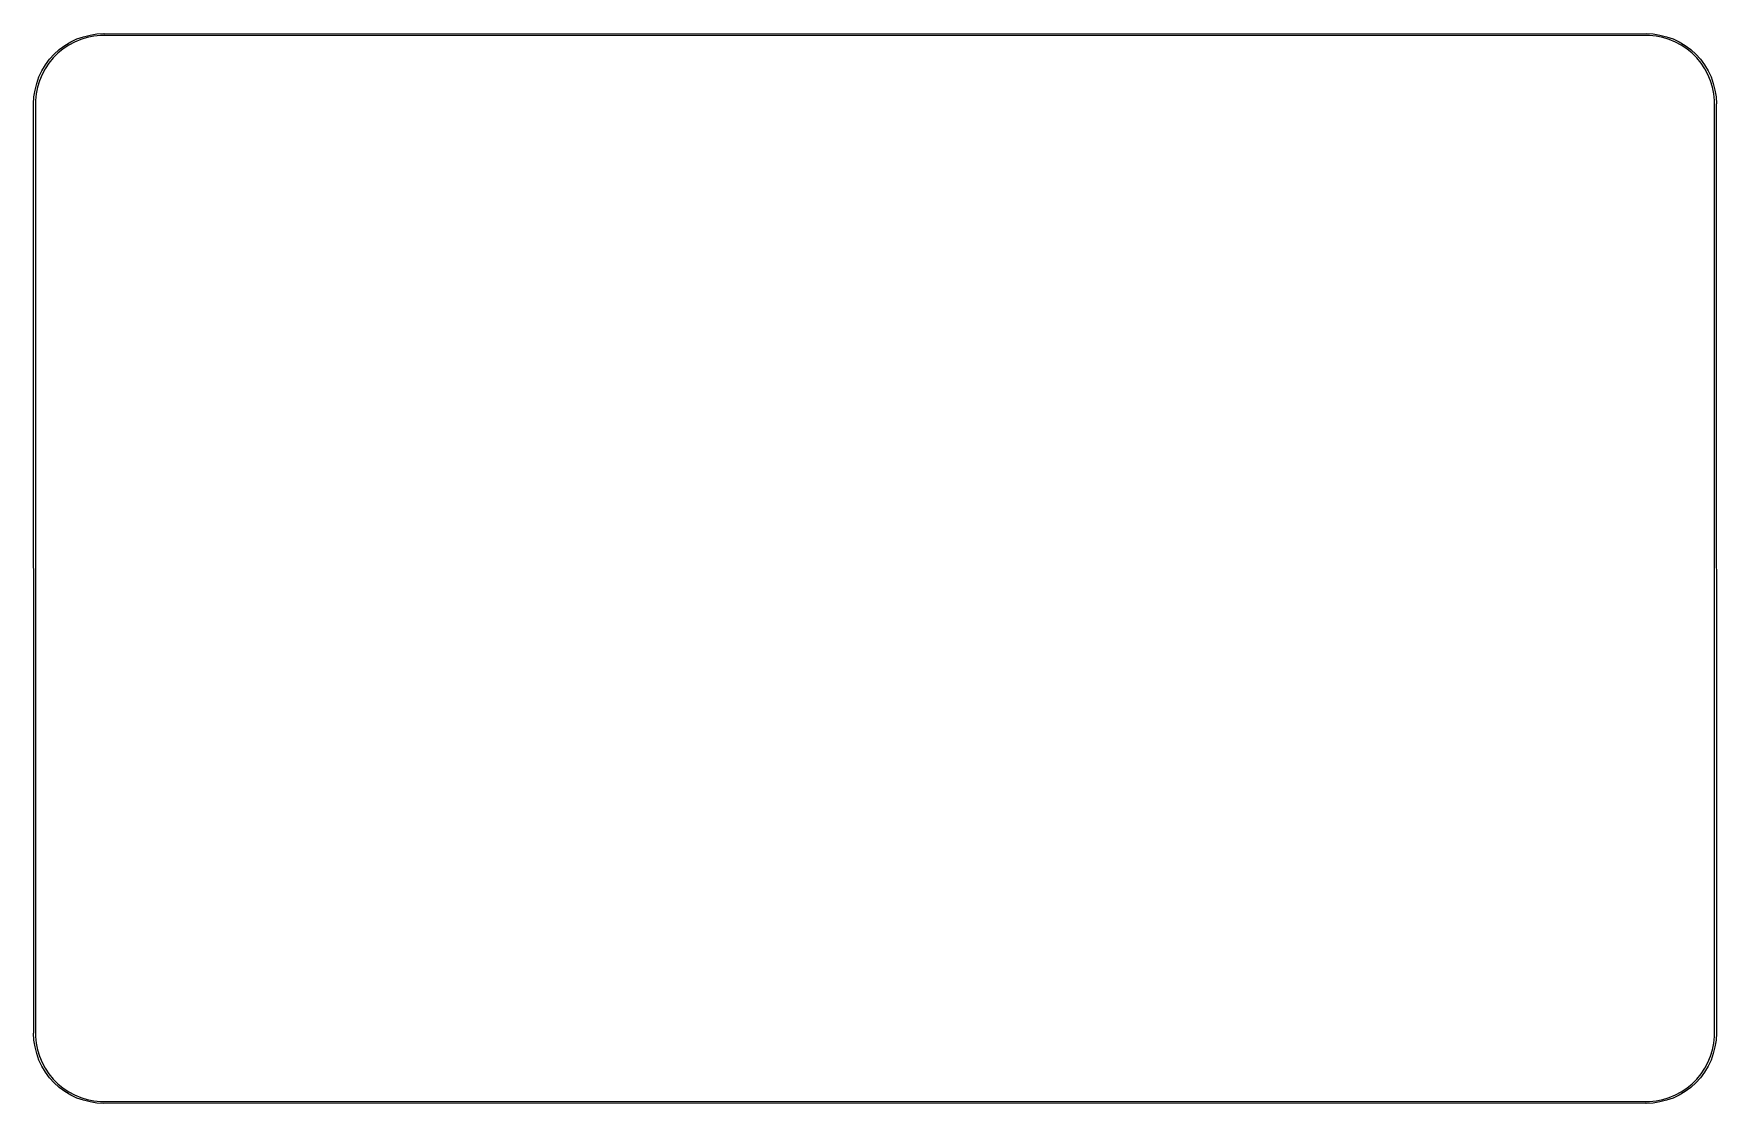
# Model space of a CAD drawing. Extents: x -0.1 to 85, y -0.1 to 54.
import ezdxf

# ---------------------------------------------------------------- set-up
doc = ezdxf.new("R2010")
doc.units = 0
doc.layers.add('BLACK', color=7, linetype='CONTINUOUS')

msp = doc.modelspace()

# ---------------------------------------------------------------- linework, layer by layer
at = {"layer": 'BLACK', "linetype": 'CONTINUOUS'}
for p, q in [((1.527726, 53.451717), (1.826542, 53.63082)), ((2.023156, 53.622525), (1.724206, 53.462733)), ((1.826542, 53.63082), (2.141474, 53.779772)), ((2.336328, 53.752245), (2.023156, 53.622525)), ((2.141474, 53.779772), (2.469489, 53.897138)), ((2.660707, 53.850644), (2.336328, 53.752245)), ((2.469489, 53.897138), (2.807429, 53.981788)), ((2.993169, 53.916775), (2.660707, 53.850644)), ((2.807429, 53.981788), (3.152039, 54.032906)), ((3.330512, 53.95), (2.993169, 53.916775)), ((3.152039, 54.032906), (3.5, 54.05)), ((3.5, 53.95), (3.330512, 53.95)), ((3.5, 54.05), (3.511709, 54.046196)), ((81.48829, 53.953805), (3.5, 53.95)), ((3.511709, 54.046196), (81.5, 54.05)), ((81.5, 53.95), (81.48829, 53.953805)), ((81.5, 54.05), (81.847961, 54.032906)), ((81.669488, 53.95), (81.5, 53.95)), ((82.006831, 53.916775), (81.669488, 53.95)), ((81.847961, 54.032906), (82.192571, 53.981788)), ((82.339293, 53.850644), (82.006831, 53.916775)), ((82.192571, 53.981788), (82.530511, 53.897138)), ((82.663672, 53.752245), (82.339293, 53.850644)), ((82.530511, 53.897138), (82.858526, 53.779772)), ((82.976844, 53.622525), (82.663672, 53.752245)), ((82.858526, 53.779772), (83.173458, 53.63082)), ((83.275794, 53.462733), (82.976844, 53.622525)), ((83.173458, 53.63082), (83.472274, 53.451717)), ((0.940636, 52.819673), (0.725592, 52.557641)), ((0.755813, 52.752096), (0.989771, 53.010229)), ((1.180327, 53.059364), (0.940636, 52.819673)), ((0.989771, 53.010229), (1.247904, 53.244187)), ((1.442359, 53.274408), (1.180327, 53.059364)), ((1.247904, 53.244187), (1.527726, 53.451717)), ((1.724206, 53.462733), (1.442359, 53.274408)), ((83.557641, 53.274408), (83.275794, 53.462733)), ((83.472274, 53.451717), (83.752096, 53.244187)), ((83.819673, 53.059364), (83.557641, 53.274408)), ((83.752096, 53.244187), (84.010229, 53.010229)), ((84.059364, 52.819673), (83.819673, 53.059364)), ((84.010229, 53.010229), (84.244187, 52.752096)), ((84.274408, 52.557641), (84.059364, 52.819673)), ((0.220228, 51.858526), (0.36918, 52.173458)), ((0.377475, 51.976844), (0.247755, 51.663672)), ((0.36918, 52.173458), (0.548283, 52.472274)), ((0.537267, 52.275794), (0.377475, 51.976844)), ((0.725592, 52.557641), (0.537267, 52.275794)), ((0.548283, 52.472274), (0.755813, 52.752096)), ((84.244187, 52.752096), (84.451717, 52.472274)), ((84.462733, 52.275794), (84.274408, 52.557641)), ((84.451717, 52.472274), (84.63082, 52.173458)), ((84.622525, 51.976844), (84.462733, 52.275794)), ((84.752245, 51.663672), (84.622525, 51.976844)), ((84.63082, 52.173458), (84.779772, 51.858526)), ((-0.032906, 50.847961), (0.018212, 51.192571)), ((0.018212, 51.192571), (0.102862, 51.530511)), ((0.149356, 51.339293), (0.083225, 51.006831)), ((0.102862, 51.530511), (0.220228, 51.858526)), ((0.247755, 51.663672), (0.149356, 51.339293)), ((84.850644, 51.339293), (84.752245, 51.663672)), ((84.779772, 51.858526), (84.897138, 51.530511)), ((84.916775, 51.006831), (84.850644, 51.339293)), ((84.897138, 51.530511), (84.981788, 51.192571)), ((84.981788, 51.192571), (85.032906, 50.847961)), ((-0.05, 50.5), (-0.032906, 50.847961)), ((-0.046197, 3.511707), (-0.05, 50.5)), ((0.05, 50.5), (0.046196, 50.488294)), ((0.046196, 50.488294), (0.05, 3.5)), ((0.083225, 51.006831), (0.05, 50.669488)), ((0.05, 50.669488), (0.05, 50.5)), ((84.95, 50.669488), (84.916775, 51.006831)), ((84.95, 50.5), (84.95, 50.669488)), ((84.953803, 3.511707), (84.95, 50.5)), ((85.032906, 50.847961), (85.05, 50.5)), ((85.05, 50.5), (85.046196, 50.488294)), ((85.046196, 50.488294), (85.05, 3.5)), ((-0.05, 3.5), (-0.046197, 3.511707)), ((-0.032906, 3.152039), (-0.05, 3.5)), ((0.05, 3.5), (0.05, 3.330512)), ((84.95, 3.5), (84.953803, 3.511707)), ((84.95, 3.330512), (84.95, 3.5)), ((85.05, 3.5), (85.032906, 3.152039)), ((0.018212, 2.807429), (-0.032906, 3.152039)), ((0.102862, 2.469489), (0.018212, 2.807429)), ((0.05, 3.330512), (0.083225, 2.993169)), ((0.083225, 2.993169), (0.149356, 2.660707)), ((0.149356, 2.660707), (0.247755, 2.336328)), ((84.752245, 2.336328), (84.850644, 2.660707)), ((84.850644, 2.660707), (84.916775, 2.993169)), ((84.981788, 2.807429), (84.897138, 2.469489)), ((84.916775, 2.993169), (84.95, 3.330512)), ((85.032906, 3.152039), (84.981788, 2.807429)), ((0.220228, 2.141474), (0.102862, 2.469489)), ((0.36918, 1.826542), (0.220228, 2.141474)), ((0.247755, 2.336328), (0.377475, 2.023156)), ((0.548283, 1.527726), (0.36918, 1.826542)), ((0.377475, 2.023156), (0.537267, 1.724206)), ((0.537267, 1.724206), (0.725592, 1.442359)), ((84.274408, 1.442359), (84.462733, 1.724206)), ((84.63082, 1.826542), (84.451717, 1.527726)), ((84.462733, 1.724206), (84.622525, 2.023156)), ((84.622525, 2.023156), (84.752245, 2.336328)), ((84.779772, 2.141474), (84.63082, 1.826542)), ((84.897138, 2.469489), (84.779772, 2.141474)), ((0.755813, 1.247904), (0.548283, 1.527726)), ((0.725592, 1.442359), (0.940636, 1.180327)), ((0.989771, 0.989771), (0.755813, 1.247904)), ((0.940636, 1.180327), (1.180327, 0.940636)), ((1.247904, 0.755813), (0.989771, 0.989771)), ((1.180327, 0.940636), (1.442359, 0.725592)), ((83.557641, 0.725592), (83.819673, 0.940636)), ((84.010229, 0.989771), (83.752096, 0.755813)), ((83.819673, 0.940636), (84.059364, 1.180327)), ((84.244187, 1.247904), (84.010229, 0.989771)), ((84.059364, 1.180327), (84.274408, 1.442359)), ((84.451717, 1.527726), (84.244187, 1.247904)), ((1.527726, 0.548283), (1.247904, 0.755813)), ((1.442359, 0.725592), (1.724206, 0.537267)), ((1.826542, 0.36918), (1.527726, 0.548283)), ((1.724206, 0.537267), (2.023156, 0.377475)), ((2.141474, 0.220228), (1.826542, 0.36918)), ((2.023156, 0.377475), (2.336328, 0.247755)), ((2.469489, 0.102862), (2.141474, 0.220228)), ((2.336328, 0.247755), (2.660707, 0.149356)), ((2.807429, 0.018212), (2.469489, 0.102862)), ((2.660707, 0.149356), (2.993169, 0.083225)), ((3.152039, -0.032906), (2.807429, 0.018212)), ((2.993169, 0.083225), (3.330512, 0.05)), ((3.330512, 0.05), (3.5, 0.05)), ((3.5, 0.05), (3.511709, 0.046196)), ((3.511709, 0.046196), (81.5, 0.05)), ((81.5, 0.05), (81.669488, 0.05)), ((81.669488, 0.05), (82.006831, 0.083225)), ((82.192571, 0.018212), (81.847961, -0.032906)), ((82.006831, 0.083225), (82.339293, 0.149356)), ((82.530511, 0.102862), (82.192571, 0.018212)), ((82.339293, 0.149356), (82.663672, 0.247755)), ((82.858526, 0.220228), (82.530511, 0.102862)), ((82.663672, 0.247755), (82.976844, 0.377475)), ((83.173458, 0.36918), (82.858526, 0.220228)), ((82.976844, 0.377475), (83.275794, 0.537267)), ((83.472274, 0.548283), (83.173458, 0.36918)), ((83.275794, 0.537267), (83.557641, 0.725592)), ((83.752096, 0.755813), (83.472274, 0.548283)), ((3.5, -0.05), (3.152039, -0.032906)), ((81.48829, -0.046195), (3.5, -0.05)), ((81.5, -0.05), (81.48829, -0.046195)), ((81.847961, -0.032906), (81.5, -0.05))]:
    msp.add_line(p, q, dxfattribs=at)

doc.saveas('drawing.dxf')
